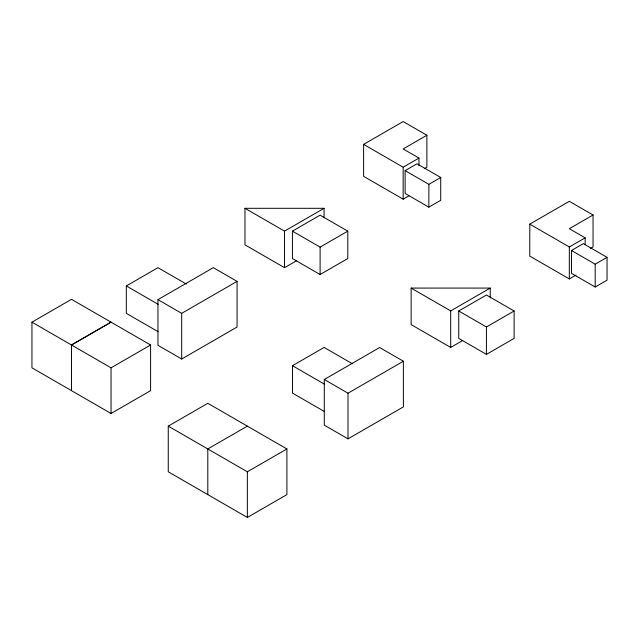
<?xml version="1.0" encoding="UTF-8"?>
<svg xmlns="http://www.w3.org/2000/svg" width="639" height="639" viewBox="0 0 639 639"><rect width="100%" height="100%" fill="white"/><g stroke="black" fill="none" stroke-linecap="round" stroke-linejoin="round"><path stroke-width="0.96" d="M31.95 322.16L71.496 299.324L150.596 344.988L150.596 390.661L111.042 413.489L31.95 367.824L31.95 322.16L111.042 367.824L150.596 344.988M408.984 195.814L403.161 199.176L363.615 176.34L363.615 144.374L403.161 121.546L426.884 135.244L426.884 167.21L424.344 168.68M158.137 331.705L126.322 313.342L126.322 285.937L157.961 267.669L186.332 284.051M426.884 135.244L403.161 148.943L418.976 158.073L418.976 165.828M71.496 344.988L111.042 322.16L71.496 344.988L71.496 390.661M157.961 299.635L213.33 267.669L237.061 281.376L237.061 327.04L181.692 359.006L157.961 345.308L157.961 299.635L181.692 313.342L237.061 281.376M296.552 260.728L284.515 267.677L244.969 244.841L244.969 208.306L284.515 231.142L324.061 208.306L324.061 217.196M292.422 231.142L320.107 215.159L347.792 231.142L347.792 258.539L320.107 274.522L292.422 258.539L292.422 231.142L320.107 247.125L347.792 231.142M363.615 144.374L403.161 167.21L418.976 158.073M405.134 170.629L416.995 163.784L440.726 177.482L440.726 200.319L428.865 207.164L405.134 193.465L405.134 170.629L428.865 184.336L440.726 177.482M168.257 426.125L207.803 403.289L286.903 448.961L286.903 494.626L247.357 517.454L168.257 471.79L168.257 426.125L247.357 471.79L286.903 448.961M575.987 275.097L569.325 278.939L529.779 256.111L529.779 224.145L569.325 201.309L593.056 215.008L593.056 246.973L590.516 248.443M324.3 411.468L292.494 393.105L292.494 365.708L324.133 347.44L352.504 363.823M593.056 215.008L569.325 228.706L585.148 237.844L585.148 244.625M324.285 379.494L379.646 347.528L403.377 361.227L403.377 406.891L348.007 438.857L324.285 425.159L324.285 379.494L348.007 393.193L403.377 361.227M247.357 426.125L207.803 448.953L207.811 494.626M462.716 340.491L450.687 347.44L411.133 324.604L411.133 288.077L450.687 310.905L490.233 288.077L490.233 297.95M529.779 224.145L569.325 246.973L585.148 237.844M458.746 310.993L486.431 295.01L514.115 310.993L514.115 338.39L486.431 354.373L458.746 338.398L458.746 310.993L486.431 326.976L514.115 310.993M571.458 250.488L583.327 243.643L607.05 257.341L607.05 280.17L595.189 287.023L571.458 273.324L571.458 250.488L595.189 264.187L607.05 257.341M244.969 208.306L324.061 208.306M411.133 288.077L490.233 288.077M292.494 365.708L324.3 384.071M126.322 285.937L158.137 304.308M595.189 264.187L595.189 287.023M569.325 246.973L569.325 278.939M486.431 326.976L486.431 354.373M450.687 310.905L450.687 347.44M428.865 184.336L428.865 207.164M403.161 167.21L403.161 199.176M348.007 393.193L348.007 438.857M320.107 247.125L320.107 274.522M284.515 231.142L284.515 267.677M247.357 471.79L247.357 517.454M181.692 313.342L181.692 359.006M111.042 367.824L111.042 413.489"/></g></svg>
